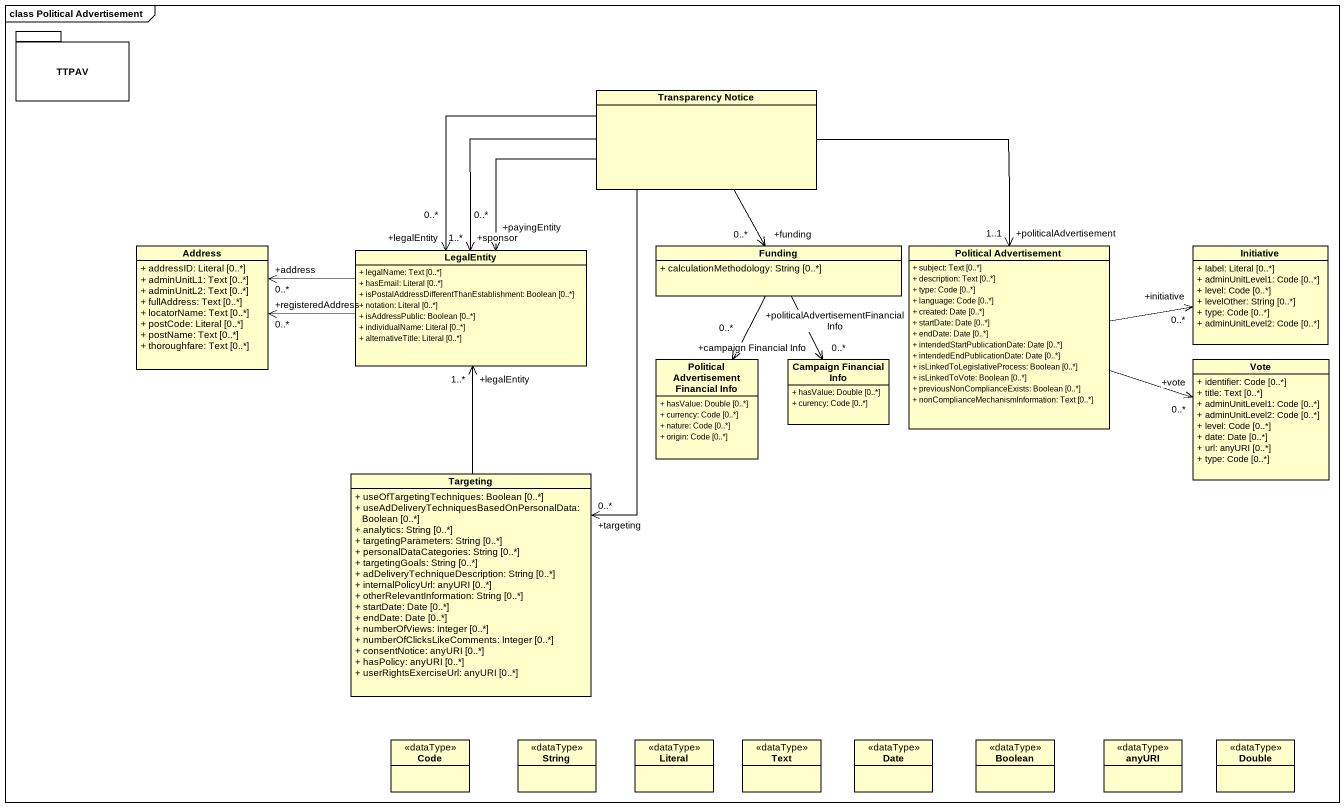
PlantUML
@startuml
mainframe class Political Advertisement
hide circle
hide empty members
skinparam classAttributeIconSize 0
package TTPAV {
}
class "Transparency Notice" as Transparency_Notice
class Address {
  + addressID: Literal [0..*]
  + adminUnitL1: Text [0..*]
  + adminUnitL2: Text [0..*]
  + fullAddress: Text [0..*]
  + locatorName: Text [0..*]
  + postCode: Literal [0..*]
  + postName: Text [0..*]
  + thoroughfare: Text [0..*]
}
class LegalEntity {
  + legalName: Text [0..*]
  + hasEmail: Literal [0..*]
  + isPostalAddressDifferentThanEstablishment: Boolean [0..*]
  + notation: Literal [0..*]
  + isAddressPublic: Boolean [0..*]
  + individualName: Literal [0..*]
  + alternativeTitle: Literal [0..*]
}
class Funding {
  + calculationMethodology: String [0..*]
}
class "Political Advertisement" as Political_Advertisement {
  + subject: Text [0..*]
  + description: Text [0..*]
  + type: Code [0..*]
  + language: Code [0..*]
  + created: Date [0..*]
  + startDate: Date [0..*]
  + endDate: Date [0..*]
  + intendedStartPublicationDate: Date [0..*]
  + intendedEndPublicationDate: Date [0..*]
  + isLinkedToLegislativeProcess: Boolean [0..*]
  + isLinkedToVote: Boolean [0..*]
  + previousNonComplianceExists: Boolean [0..*]
  + nonComplianceMechanismInformation: Text [0..*]
}
class Initiative {
  + label: Literal [0..*]
  + adminUnitLevel1: Code [0..*]
  + level: Code [0..*]
  + levelOther: String [0..*]
  + type: Code [0..*]
  + adminUnitLevel2: Code [0..*]
}
class "Political Advertisement Financial Info" as Political_Advertisement_2 {
  + hasValue: Double [0..*]
  + currency: Code [0..*]
  + nature: Code [0..*]
  + origin: Code [0..*]
}
class "Campaign Financial Info" as Campaign_Financial_Info {
  + hasValue: Double [0..*]
  + curency: Code [0..*]
}
class Vote {
  + identifier: Code [0..*]
  + title: Text [0..*]
  + adminUnitLevel1: Code [0..*]
  + adminUnitLevel2: Code [0..*]
  + level: Code [0..*]
  + date: Date [0..*]
  + url: anyURI [0..*]
  + type: Code [0..*]
}
class Targeting {
  + useOfTargetingTechniques: Boolean [0..*]
  + useAdDeliveryTechniquesBasedOnPersonalData: Boolean [0..*]
  + analytics: String [0..*]
  + targetingParameters: String [0..*]
  + personalDataCategories: String [0..*]
  + targetingGoals: String [0..*]
  + adDeliveryTechniqueDescription: String [0..*]
  + internalPolicyUrl: anyURI [0..*]
  + otherRelevantInformation: String [0..*]
  + startDate: Date [0..*]
  + endDate: Date [0..*]
  + numberOfViews: Integer [0..*]
  + numberOfClicksLikeComments: Integer [0..*]
  + consentNotice: anyURI [0..*]
  + hasPolicy: anyURI [0..*]
  + userRightsExerciseUrl: anyURI [0..*]
}
class Code <<dataType>>
class String <<dataType>>
class Literal <<dataType>>
class Text <<dataType>>
class Date <<dataType>>
class Boolean <<dataType>>
class anyURI <<dataType>>
class Double <<dataType>>
Transparency_Notice --> "+sponsor\n1..*" LegalEntity
Transparency_Notice --> "+legalEntity\n0..*" LegalEntity
Transparency_Notice --> "+payingEntity\n0..*" LegalEntity
Transparency_Notice --> "+funding\n0..*" Funding
Transparency_Notice --> "+politicalAdvertisement\n1..1" Political_Advertisement
Transparency_Notice --> "+targeting\n0..*" Targeting
LegalEntity -left-> "+address\n0..*" Address
LegalEntity -left-> "+registeredAddress\n0..*" Address
Funding --> "+politicalAdvertisementFinancialInfo\n0..*" Political_Advertisement_2
Funding --> "+campaign Financial Info\n0..*" Campaign_Financial_Info
Political_Advertisement -right-> "+initiative\n0..*" Initiative
Political_Advertisement -right-> "+vote\n0..*" Vote
Targeting -up-> "+legalEntity\n1..*" LegalEntity
@enduml
